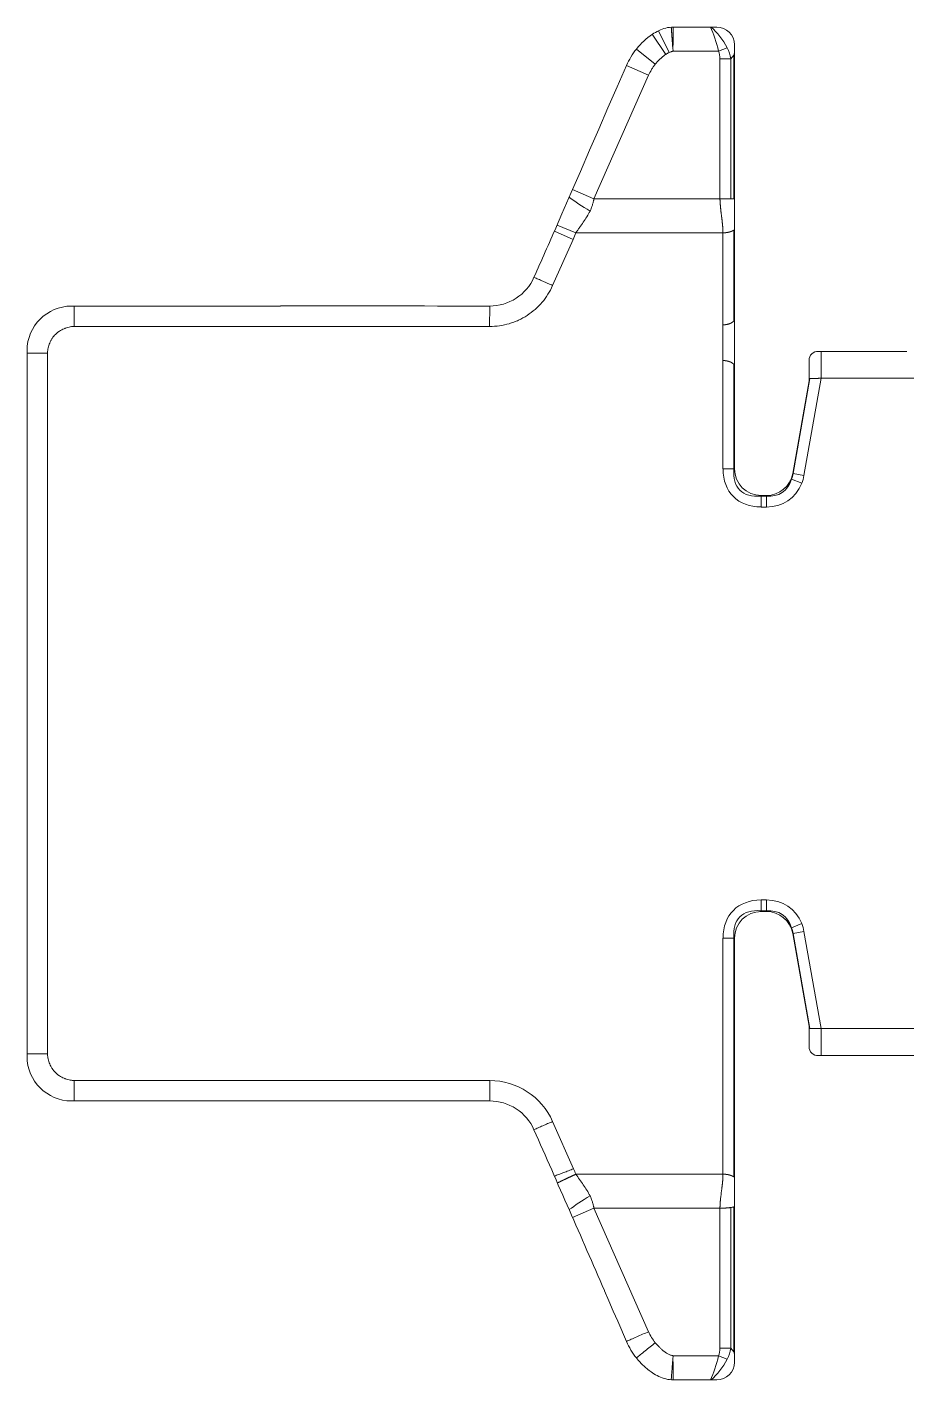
# Model space of a CAD drawing. Header units: millimetres. Extents: x 109016 to 109335, y 9572 to 11142.
# Drawn here: x 109187 to 109236.5, y 9572.1 to 9648.1 of the extents above; entities that cross this region are included whole.
import ezdxf

# ---------------------------------------------------------------- set-up
doc = ezdxf.new("R2010")
doc.units = ezdxf.units.MM
doc.linetypes.add('DASHED', pattern=[0])
doc.layers.add('PUNCH', color=2, linetype='Continuous')

# ---------------------------------------------------------------- blocks, each defined once
blk = doc.blocks.new('*u7579')
at = {"layer": 'PUNCH', "color": 11, "linetype": 'DASHED', "lineweight": 13}
blk.add_line((0.679, 64.972), (0.094, 66.198), dxfattribs=at)
at = {"layer": 'PUNCH', "color": 11, "linetype": 'Continuous', "lineweight": 13}
for p, q in [((0.922, 66.402), (3.358, 66.402)), ((4.358, 65.402), (4.358, 41.565)), ((-1.711, 64.241), (-2.232, 63.051)), ((-2.751, 61.861), (-2.232, 63.051)), ((-2.751, 61.861), (-3.269, 60.67)), ((-3.787, 59.479), (-3.269, 60.67)), ((-3.787, 59.479), (-4.304, 58.288)), ((-4.821, 57.096), (-4.304, 58.288)), ((-5.338, 55.905), (-4.821, 57.096)), ((-5.649, 55.19), (-5.338, 55.905)), ((-35.403, 8.531), (-35.403, 48.215)), ((9.227, 48.164), (14.051, 48.164)), ((8.549, 46.522), (8.549, 47.669)), ((7.629, 41.304), (8.549, 46.522)), ((5.858, 40.065), (6.152, 40.065)), ((6.152, 16.681), (5.858, 16.681)), ((8.549, 10.224), (7.629, 15.442)), ((4.358, 15.181), (4.358, -8.656)), ((8.549, 10.224), (8.549, 9.077)), ((10.031, 8.582), (9.227, 8.582)), ((10.031, 8.582), (10.835, 8.582)), ((11.639, 8.582), (10.835, 8.582)), ((12.443, 8.582), (11.639, 8.582)), ((13.247, 8.582), (12.443, 8.582)), ((13.247, 8.582), (17.268, 8.582)), ((-9.4, 6.031), (-32.903, 6.031)), ((-2.95, -4.637), (-2.703, -5.209)), ((-2.703, -5.209), (-2.455, -5.781)), ((-2.207, -6.353), (-2.455, -5.781)), ((-1.711, -7.496), (-2.207, -6.353)), ((0.922, -9.656), (3.358, -9.656))]:
    blk.add_line(p, q, dxfattribs=at)
at = {"layer": 'PUNCH', "color": 155, "linetype": 'DASHED', "lineweight": 13}
for p, q in [((0.494, 64.865), (-0.26, 65.995)), ((-0.098, 64.307), (-1.154, 65.162)), ((3.467, 65.043), (0.908, 65.043)), ((3.954, 65.239), (3.467, 65.043)), ((4.326, 64.816), (4.157, 64.615)), ((4.358, 64.816), (4.326, 64.816)), ((4.326, 56.737), (4.326, 64.816)), ((-0.47, 63.689), (-1.712, 64.239)), ((3.544, 56.747), (3.544, 64.615)), ((4.157, 64.615), (3.544, 64.615)), ((4.157, 64.615), (4.157, 56.747)), ((-0.47, 63.689), (-3.544, 56.747)), ((-3.544, 56.747), (-4.742, 57.278)), ((-3.544, 56.747), (3.544, 56.747)), ((-4.714, 54.465), (-5.762, 54.929)), ((-4.558, 54.835), (-5.617, 55.263)), ((3.713, 54.835), (-4.558, 54.835)), ((3.713, 49.664), (3.713, 54.835)), ((4.326, 54.989), (4.326, 49.879)), ((-4.714, 54.465), (-5.863, 51.872)), ((-32.753, 49.57), (-32.753, 50.715)), ((-9.403, 49.57), (-32.753, 49.57)), ((3.713, 47.654), (3.713, 49.664)), ((-34.253, 8.678), (-34.253, 48.07)), ((3.713, 41.565), (3.713, 47.654)), ((4.326, 47.439), (4.326, 41.564)), ((7.66, 41.298), (8.602, 46.641)), ((9.227, 46.654), (8.264, 41.192)), ((17.268, 46.654), (9.227, 46.654)), ((4.326, 41.565), (3.713, 41.565)), ((4.326, 41.564), (3.713, 41.564)), ((4.358, 41.565), (4.326, 41.565)), ((7.629, 41.304), (7.66, 41.298)), ((7.66, 41.298), (8.264, 41.192)), ((7.569, 40.983), (8.136, 40.751)), ((5.858, 40.065), (5.858, 40.033)), ((5.858, 40.033), (5.858, 39.42)), ((5.858, 40.033), (5.858, 39.42)), ((5.858, 40.033), (6.152, 40.033)), ((6.152, 40.065), (6.152, 40.033)), ((6.152, 40.033), (6.152, 39.42)), ((6.152, 40.033), (6.152, 39.42)), ((6.152, 39.42), (5.858, 39.42)), ((5.858, 16.715), (5.858, 17.328)), ((5.858, 16.715), (5.858, 17.328)), ((6.152, 16.715), (6.152, 17.328)), ((6.152, 16.715), (6.152, 17.328)), ((5.858, 16.715), (5.858, 16.681)), ((6.152, 16.715), (6.152, 16.681)), ((7.569, 15.764), (8.136, 15.996)), ((7.66, 15.449), (7.629, 15.443)), ((7.66, 15.449), (8.264, 15.555)), ((8.602, 10.106), (7.66, 15.449)), ((8.264, 15.555), (9.227, 10.094)), ((3.713, 1.912), (3.713, 15.183)), ((4.326, 15.183), (3.713, 15.183)), ((4.326, 15.183), (3.713, 15.183)), ((4.326, 15.183), (4.326, 1.758)), ((4.326, 15.183), (4.358, 15.183)), ((9.227, 10.094), (17.268, 10.094)), ((-34.253, 8.678), (-35.403, 8.678)), ((-32.753, 6.031), (-32.753, 7.178)), ((-5.863, 4.876), (-4.684, 2.212)), ((3.713, 1.912), (-4.558, 1.912)), ((-3.544, 0), (-4.739, -0.529)), ((-3.544, 0), (-0.47, -6.942)), ((3.544, 0), (-3.544, 0)), ((3.544, -7.867), (3.544, 0)), ((4.157, 0.04), (4.157, -7.867)), ((4.326, -8.069), (4.326, 0.068)), ((0.908, -8.296), (3.467, -8.296)), ((3.467, -8.296), (3.954, -8.492)), ((3.544, -7.867), (4.157, -7.867)), ((4.157, -7.867), (4.326, -8.069)), ((4.358, -8.069), (4.326, -8.069))]:
    blk.add_line(p, q, dxfattribs=at)
at = {"layer": 'PUNCH', "color": 11, "linetype": 'Continuous', "lineweight": 13}
for centre, radius, start, end in [((1.337, 63.614), 2.867, 115.66846, 123.78884), ((0.957, 64.483), 1.919, 91.03643, 116.69), ((3.358, 65.402), 1, 0, 90), ((2.05, 62.623), 4.088, 124.36586, 141.53473), ((1.964, 62.63), 4.013, 148.62911, 156.32661), ((2.295, 62.428), 4.401, 141.53473, 148.62911), ((-168.146, 125.847), 177.194, 335.99413, 336.49956), ((656.293, -241.318), 725.308, 155.994133, 156.117177), ((-9.403, 53.439), 2.726, 303.10251, 336.11718), ((-9.396, 53.428), 2.712, 269.89513, 303.10251), ((-32.903, 48.215), 2.5, 90, 180), ((-32.903, 12892.449), 12841.734, 270, 270.0524336), ((-17.234, -4229.185), 4279.908, 89.895133, 90.052434), ((9.049, 47.669), 0.5, 133.30381, 180), ((9.049, 47.669), 0.5, 86.59794, 133.30381), ((9.227, 50.669), 2.505, 266.59794, 268.29345), ((9.227, 50.656), 2.492, 268.29345, 270), ((5.858, 41.565), 1.5, 180, 270), ((6.152, 41.565), 1.5, 270, 350), ((5.858, 15.181), 1.5, 90, 180), ((6.152, 15.181), 1.5, 10, 90), ((-32.903, 8.531), 2.5, 180, 270), ((9.049, 9.077), 0.5, 180, 273.39632), ((9.227, 6.07), 2.512, 91.70666, 93.39632), ((9.227, 6.084), 2.499, 90.00542, 91.70666), ((-9.4, 3.304), 2.726, 56.98533, 90), ((-9.392, 3.316), 2.712, 23.77796, 56.98533), ((-3389.849, -1486.09), 3696.737, 23.701446, 23.777956), ((-823.809, -359.6), 894.32, 23.385054, 23.701446), ((1.923, -5.915), 3.963, 203.50891, 211.2987), ((2.086, -5.816), 4.154, 211.2987, 218.77048), ((2.235, -5.697), 4.345, 218.77048, 226.9143), ((2.004, -5.943), 4.007, 226.9143, 235.63354), ((3.358, -8.656), 1, 270, 0), ((1.337, -6.868), 2.867, 236.21118, 244.47288), ((0.957, -7.737), 1.919, 243.52108, 268.96357)]:
    blk.add_arc(centre, radius, start, end, dxfattribs=at)
at = {"layer": 'PUNCH', "color": 155, "linetype": 'DASHED', "lineweight": 13}
for centre, radius, start, end in [((5.858, 41.565), 2.145, 180, 180.01056), ((6.152, 41.565), 1.532, 337.70914, 350), ((6.152, 41.565), 2.145, 337.70914, 350), ((5.858, 41.565), 2.145, 269.98944, 270), ((6.152, 41.565), 2.145, 270, 270.01574), ((5.858, 15.183), 2.145, 90, 90.01056), ((6.152, 15.183), 2.145, 89.98426, 90), ((6.152, 15.183), 2.145, 10, 22.29086), ((6.152, 15.183), 1.532, 10, 22.29086), ((5.858, 15.183), 2.145, 179.98944, 180), ((-9.403, 3.305), 3.87, 23.92159, 89.94912), ((-15.991, -2.691), 12.325, 21.92903, 23.4415), ((2.06, -5.842), 2.758, 203.49614, 218.68302)]:
    blk.add_arc(centre, radius, start, end, dxfattribs=at)
for centre, major_axis, ratio, start_param, end_param in [((2.984, 65.043), (-0.51, 1.997), 0.22754, 4.654285, 5.401315), ((2.984, 65.043), (-1.124, 1.742), 0.451138, 4.537435, 5.275585), ((1.977, 63.843), (1.268, 1.512), 0.60812, 5.656054, 5.96962), ((1.977, 63.843), (1.581, 1.884), 0.813078, 5.656054, 5.96962), ((0.636, 62.245), (3.447, 4.107), 0.373027, 5.656099, 5.702172), ((-3.762, 56.348), (-1.712, 1.034), 0.124518, 0.893062, 1.64587), ((7.368, 43.075), (-3.072, -3.072), 0.6444, 5.710924, 6.855446), ((7.368, 43.075), (2.708, 2.708), 0.522247, 2.56925, 3.713905), ((5.858, 41.565), (1.414, -1.414), 0.6444, 4.140128, 4.186703), ((5.138, 43.075), (-1.904, 2.838), 0.58515, 2.700713, 3.58236), ((5.138, 43.075), (-2.218, 3.305), 0.703403, 2.700826, 3.58236), ((6.152, 41.565), (1.661, 1.114), 0.703403, 5.087249, 5.153156), ((5.858, 41.565), (1.414, -1.414), 0.6444, 5.238095, 5.28465), ((6.152, 41.565), (1.661, 1.114), 0.703403, 4.271525, 4.337525), ((7.368, 13.673), (3.072, -3.072), 0.6444, 2.569332, 3.713854), ((7.368, 13.673), (-2.708, 2.708), 0.522247, 5.710843, 6.855498), ((5.138, 13.673), (-2.218, -3.305), 0.703403, 2.700826, 3.58236), ((5.138, 13.673), (1.904, 2.838), 0.58515, 5.842418, 6.724065), ((5.858, 15.183), (-1.414, -1.414), 0.6444, 4.140128, 4.188784), ((6.152, 15.183), (-1.661, 1.114), 0.703403, 5.084153, 5.153253), ((5.858, 15.183), (-1.414, -1.414), 0.6444, 5.237975, 5.28465), ((6.152, 15.183), (-1.661, 1.114), 0.703403, 4.271622, 4.338957), ((-3.762, 0.399), (-1.712, -1.034), 0.124503, 4.637327, 5.389049), ((2.984, -8.296), (0.51, 1.997), 0.22754, 4.022492, 4.770493), ((1.977, -7.096), (1.268, -1.512), 0.60812, 0.313565, 0.627131), ((1.977, -7.096), (-1.581, 1.884), 0.813078, 3.455158, 3.768724), ((0.637, -5.498), (-3.446, 4.107), 0.373043, 3.722688, 3.768753), ((2.984, -8.296), (1.124, 1.742), 0.451138, 4.148008, 4.887343)]:
    blk.add_ellipse(centre, major_axis=major_axis, ratio=ratio, start_param=start_param, end_param=end_param, dxfattribs=at)
for points, knots in [([(0.886, 65.302), (0.885, 65.313), (0.883, 65.334), (0.881, 65.365), (0.879, 65.396), (0.876, 65.427), (0.874, 65.457), (0.872, 65.487), (0.87, 65.517), (0.868, 65.546), (0.866, 65.575), (0.863, 65.604), (0.861, 65.632), (0.859, 65.66), (0.857, 65.688), (0.855, 65.715), (0.853, 65.742), (0.851, 65.768), (0.849, 65.794), (0.847, 65.82), (0.846, 65.846), (0.844, 65.871), (0.842, 65.896), (0.84, 65.92), (0.838, 65.944), (0.837, 65.968), (0.835, 65.991), (0.833, 66.014), (0.831, 66.036), (0.83, 66.058), (0.828, 66.08), (0.827, 66.102), (0.825, 66.123), (0.823, 66.143), (0.822, 66.164), (0.82, 66.184), (0.819, 66.203), (0.818, 66.223), (0.816, 66.241), (0.815, 66.26), (0.813, 66.278), (0.812, 66.296), (0.811, 66.314), (0.809, 66.331), (0.808, 66.348), (0.807, 66.364), (0.806, 66.381), (0.805, 66.391), (0.805, 66.396)], [0, 0, 0, 0, 0.025964, 0.051739, 0.077328, 0.102728, 0.127941, 0.152966, 0.177803, 0.202453, 0.226915, 0.251189, 0.275275, 0.299174, 0.322884, 0.346407, 0.369742, 0.392889, 0.415848, 0.43862, 0.461204, 0.4836, 0.505808, 0.527828, 0.54966, 0.571305, 0.592762, 0.614031, 0.635112, 0.656006, 0.676712, 0.69723, 0.71756, 0.737703, 0.757658, 0.777425, 0.797005, 0.816397, 0.835601, 0.854618, 0.873447, 0.892088, 0.910542, 0.928809, 0.946888, 0.964779, 0.982483, 1, 1, 1, 1]), ([(0.91, 66.402), (0.91, 66.332), (0.91, 66.258), (0.91, 66.102), (0.91, 66.02), (0.91, 65.85), (0.91, 65.763), (0.91, 65.583), (0.91, 65.49), (0.91, 65.397)], [0, 0, 0, 0, 0.25, 0.25, 0.5, 0.5, 0.75, 0.75, 1, 1, 1, 1]), ([(0.494, 64.865), (0.437, 64.827), (0.382, 64.786), (0.277, 64.7), (0.227, 64.655), (0.128, 64.561), (0.081, 64.512), (-0.011, 64.411), (-0.055, 64.36), (-0.098, 64.307)], [0, 0, 0, 0, 0.25, 0.25, 0.5, 0.5, 0.75, 0.75, 1, 1, 1, 1]), ([(0.679, 64.972), (0.647, 64.956), (0.616, 64.939), (0.554, 64.904), (0.523, 64.885), (0.494, 64.865)], [0, 0, 0, 0, 0.5, 0.5, 1, 1, 1, 1]), ([(0.679, 64.972), (0.716, 64.989), (0.753, 65.004), (0.81, 65.024), (0.829, 65.029), (0.858, 65.036), (0.868, 65.038), (0.888, 65.041), (0.898, 65.043), (0.908, 65.043)], [0, 0, 0, 0, 0.5, 0.5, 0.75, 0.75, 0.875, 0.875, 1, 1, 1, 1]), ([(-0.098, 64.307), (-0.136, 64.26), (-0.172, 64.211), (-0.241, 64.112), (-0.273, 64.062), (-0.366, 63.906), (-0.421, 63.799), (-0.47, 63.689)], [0, 0, 0, 0, 0.25, 0.25, 0.5, 0.5, 1, 1, 1, 1]), ([(-3.544, 56.747), (-3.546, 56.732), (-3.548, 56.717), (-3.554, 56.687), (-3.562, 56.643), (-3.571, 56.598), (-3.592, 56.51), (-3.608, 56.451), (-3.635, 56.365), (-3.645, 56.336), (-3.666, 56.279), (-3.677, 56.251), (-3.711, 56.167), (-3.736, 56.112), (-3.762, 56.058)], [0, 0, 0, 0, 0.0625, 0.0625, 0.125, 0.25, 0.25, 0.5, 0.5, 0.625, 0.625, 0.75, 0.75, 1, 1, 1, 1]), ([(3.713, 54.835), (3.713, 54.842), (3.713, 54.856), (3.713, 54.877), (3.712, 54.898), (3.712, 54.92), (3.711, 54.942), (3.71, 54.965), (3.709, 54.988), (3.708, 55.011), (3.707, 55.035), (3.705, 55.059), (3.704, 55.083), (3.702, 55.108), (3.7, 55.133), (3.698, 55.159), (3.696, 55.185), (3.693, 55.212), (3.691, 55.238), (3.688, 55.266), (3.686, 55.293), (3.683, 55.321), (3.68, 55.35), (3.677, 55.379), (3.674, 55.408), (3.671, 55.438), (3.668, 55.468), (3.664, 55.498), (3.661, 55.529), (3.657, 55.56), (3.654, 55.592), (3.65, 55.624), (3.646, 55.657), (3.642, 55.69), (3.637, 55.723), (3.633, 55.757), (3.627, 55.8), (3.621, 55.851), (3.613, 55.909), (3.607, 55.965), (3.6, 56.02), (3.594, 56.074), (3.589, 56.126), (3.584, 56.176), (3.579, 56.225), (3.574, 56.273), (3.57, 56.319), (3.566, 56.363), (3.562, 56.406), (3.558, 56.447), (3.555, 56.487), (3.552, 56.525), (3.55, 56.561), (3.548, 56.596), (3.547, 56.629), (3.545, 56.661), (3.544, 56.691), (3.544, 56.72), (3.544, 56.738), (3.544, 56.747)], [0, 0, 0, 0, 0.010651, 0.021503, 0.032556, 0.043814, 0.055276, 0.066945, 0.078821, 0.090906, 0.103202, 0.11571, 0.128431, 0.141366, 0.154516, 0.167884, 0.181468, 0.195272, 0.209294, 0.223536, 0.237998, 0.25268, 0.267582, 0.282706, 0.298053, 0.313624, 0.32942, 0.345442, 0.361693, 0.378173, 0.394883, 0.411824, 0.428998, 0.446403, 0.464042, 0.481913, 0.500019, 0.531542, 0.562236, 0.59209, 0.621099, 0.649261, 0.67658, 0.703058, 0.7287, 0.753509, 0.777489, 0.800638, 0.822955, 0.844436, 0.865079, 0.884881, 0.903843, 0.921965, 0.939247, 0.955691, 0.971297, 0.986067, 1, 1, 1, 1]), ([(3.544, 56.747), (3.554, 56.747), (3.573, 56.747), (3.602, 56.747), (3.629, 56.747), (3.656, 56.747), (3.683, 56.747), (3.708, 56.747), (3.733, 56.747), (3.757, 56.747), (3.779, 56.747), (3.802, 56.747), (3.823, 56.747), (3.843, 56.747), (3.863, 56.747), (3.888, 56.747), (3.92, 56.747), (3.958, 56.747), (3.995, 56.747), (4.024, 56.747), (4.046, 56.747), (4.06, 56.747), (4.075, 56.747), (4.089, 56.747), (4.103, 56.747), (4.117, 56.747), (4.13, 56.747), (4.144, 56.747), (4.152, 56.747), (4.156, 56.747)], [0, 0, 0, 0, 0.042066, 0.083143, 0.12323, 0.162329, 0.200441, 0.237565, 0.273704, 0.308865, 0.343063, 0.376309, 0.408615, 0.439993, 0.470452, 0.500004, 0.56107, 0.62303, 0.685971, 0.749986, 0.777241, 0.804594, 0.83206, 0.859651, 0.887382, 0.915267, 0.943323, 0.971562, 1, 1, 1, 1]), ([(4.156, 56.747), (4.163, 56.747), (4.17, 56.746), (4.184, 56.745), (4.192, 56.745), (4.213, 56.744), (4.227, 56.743), (4.255, 56.742), (4.269, 56.741), (4.298, 56.739), (4.312, 56.738), (4.326, 56.737)], [0, 0, 0, 0, 0.125, 0.125, 0.25, 0.25, 0.5, 0.5, 0.75, 0.75, 1, 1, 1, 1]), ([(4.358, 56.735), (4.354, 56.735), (4.347, 56.736), (4.336, 56.737), (4.329, 56.737), (4.326, 56.737)], [0, 0, 0, 0, 0.342161, 0.675515, 1, 1, 1, 1]), ([(-3.762, 56.058), (-3.816, 55.949), (-3.876, 55.843), (-4.003, 55.637), (-4.071, 55.536), (-4.209, 55.336), (-4.279, 55.237), (-4.385, 55.087), (-4.438, 55.012), (-4.498, 54.924), (-4.524, 54.886), (-4.541, 54.861), (-4.55, 54.848), (-4.558, 54.835)], [0, 0, 0, 0, 0.25, 0.25, 0.5, 0.5, 0.75, 0.75, 0.875, 0.9375, 0.96875, 0.96875, 1, 1, 1, 1]), ([(4.326, 54.989), (4.322, 54.987), (4.315, 54.982), (4.303, 54.974), (4.291, 54.967), (4.279, 54.96), (4.267, 54.953), (4.254, 54.947), (4.241, 54.94), (4.227, 54.934), (4.214, 54.928), (4.2, 54.922), (4.186, 54.916), (4.171, 54.911), (4.157, 54.905), (4.142, 54.9), (4.127, 54.895), (4.112, 54.89), (4.096, 54.886), (4.08, 54.881), (4.052, 54.874), (4.011, 54.864), (3.954, 54.854), (3.905, 54.847), (3.865, 54.842), (3.835, 54.84), (3.811, 54.838), (3.792, 54.837), (3.777, 54.837), (3.755, 54.836), (3.733, 54.836), (3.718, 54.835), (3.713, 54.835)], [0, 0, 0, 0, 0.026369, 0.052646, 0.078841, 0.104965, 0.13103, 0.157043, 0.183006, 0.208917, 0.234771, 0.260564, 0.286293, 0.311958, 0.337564, 0.363122, 0.388644, 0.41415, 0.439655, 0.465178, 0.490733, 0.574136, 0.659401, 0.746697, 0.787082, 0.829342, 0.873487, 0.887593, 0.90867, 0.93675, 0.98022, 1, 1, 1, 1]), ([(4.358, 55.008), (4.354, 55.006), (4.347, 55.002), (4.337, 54.995), (4.33, 54.991), (4.326, 54.989)], [0, 0, 0, 0, 0.330449, 0.663823, 1, 1, 1, 1]), ([(-5.863, 51.872), (-5.939, 51.7), (-6.113, 51.372), (-6.333, 51.072), (-6.576, 50.786), (-6.837, 50.521), (-7.133, 50.296), (-7.448, 50.091), (-7.611, 50.002), (-7.864, 49.885), (-7.993, 49.831), (-8.125, 49.784), (-8.214, 49.755), (-8.259, 49.74), (-8.482, 49.675), (-8.664, 49.635), (-9.03, 49.583), (-9.215, 49.57), (-9.403, 49.57)], [0, 0, 0, 0, 0.125, 0.25, 0.25, 0.375, 0.5, 0.5, 0.625, 0.625, 0.6875, 0.71875, 0.71875, 0.75, 0.75, 0.875, 0.875, 1, 1, 1, 1]), ([(-5.863, 51.872), (-5.956, 51.913), (-6.049, 51.954), (-6.233, 52.035), (-6.323, 52.076), (-6.501, 52.154), (-6.587, 52.192), (-6.754, 52.266), (-6.834, 52.302), (-6.91, 52.336)], [0, 0, 0, 0, 0.25, 0.25, 0.5, 0.5, 0.75, 0.75, 1, 1, 1, 1]), ([(-9.403, 49.57), (-9.403, 49.672), (-9.402, 49.773), (-9.402, 49.974), (-9.402, 50.073), (-9.401, 50.267), (-9.401, 50.362), (-9.401, 50.544), (-9.4, 50.632), (-9.4, 50.715)], [0, 0, 0, 0, 0.25, 0.25, 0.5, 0.5, 0.75, 0.75, 1, 1, 1, 1]), ([(-34.253, 48.07), (-34.253, 48.094), (-34.252, 48.119), (-34.248, 48.168), (-34.245, 48.192), (-34.235, 48.265), (-34.226, 48.313), (-34.205, 48.408), (-34.192, 48.455), (-34.162, 48.549), (-34.146, 48.595), (-34.108, 48.685), (-34.088, 48.729), (-34.054, 48.794), (-34.042, 48.815), (-34.018, 48.857), (-34.005, 48.878), (-33.938, 48.981), (-33.877, 49.057), (-33.774, 49.16), (-33.737, 49.192), (-33.68, 49.238), (-33.66, 49.253), (-33.621, 49.282), (-33.601, 49.296), (-33.499, 49.362), (-33.412, 49.407), (-33.3, 49.453), (-33.277, 49.462), (-33.231, 49.479), (-33.207, 49.487), (-33.137, 49.509), (-33.09, 49.522), (-32.995, 49.543), (-32.948, 49.552), (-32.875, 49.562), (-32.851, 49.565), (-32.802, 49.569), (-32.778, 49.57), (-32.753, 49.57)], [0, 0, 0, 0, 0.03125, 0.03125, 0.0625, 0.0625, 0.125, 0.125, 0.1875, 0.1875, 0.25, 0.25, 0.3125, 0.3125, 0.34375, 0.34375, 0.375, 0.375, 0.5, 0.5, 0.5625, 0.5625, 0.59375, 0.59375, 0.625, 0.625, 0.75, 0.75, 0.78125, 0.78125, 0.8125, 0.8125, 0.875, 0.875, 0.9375, 0.9375, 0.96875, 0.96875, 1, 1, 1, 1]), ([(-35.403, 48.07), (-35.319, 48.07), (-35.231, 48.07), (-35.048, 48.07), (-34.953, 48.07), (-34.759, 48.07), (-34.659, 48.07), (-34.457, 48.07), (-34.355, 48.07), (-34.253, 48.07)], [0, 0, 0, 0, 0.25, 0.25, 0.5, 0.5, 0.75, 0.75, 1, 1, 1, 1]), ([(9.227, 48.164), (9.227, 48.162), (9.227, 48.12), (9.227, 48.037), (9.226, 47.915), (9.227, 47.813), (9.227, 47.732), (9.227, 47.671), (9.227, 47.61), (9.227, 47.548), (9.227, 47.485), (9.227, 47.428), (9.227, 47.378), (9.227, 47.335), (9.227, 47.292), (9.226, 47.249), (9.226, 47.205), (9.226, 47.163), (9.226, 47.12), (9.226, 47.077), (9.226, 47.034), (9.227, 46.991), (9.227, 46.949), (9.227, 46.906), (9.227, 46.864), (9.227, 46.822), (9.227, 46.78), (9.227, 46.738), (9.227, 46.696), (9.227, 46.668), (9.227, 46.654)], [0, 0, 0, 0, 0.003488, 0.088494, 0.173587, 0.258678, 0.299978, 0.341517, 0.383295, 0.425303, 0.467518, 0.509914, 0.538674, 0.567228, 0.595576, 0.623722, 0.65167, 0.679428, 0.707006, 0.734409, 0.761638, 0.788696, 0.815588, 0.842322, 0.868906, 0.895352, 0.921671, 0.947877, 0.973982, 1, 1, 1, 1]), ([(8.602, 46.641), (8.599, 46.641), (8.592, 46.641), (8.582, 46.64), (8.571, 46.64), (8.56, 46.639), (8.553, 46.639), (8.549, 46.639)], [0, 0, 0, 0, 0.190273, 0.385577, 0.585758, 0.790594, 1, 1, 1, 1]), ([(9.227, 46.654), (9.222, 46.654), (9.212, 46.654), (9.196, 46.654), (9.181, 46.654), (9.166, 46.654), (9.15, 46.654), (9.135, 46.654), (9.119, 46.654), (9.103, 46.654), (9.087, 46.654), (9.071, 46.654), (9.055, 46.653), (9.039, 46.653), (9.023, 46.653), (9.007, 46.653), (8.991, 46.653), (8.975, 46.653), (8.959, 46.653), (8.943, 46.653), (8.927, 46.653), (8.911, 46.652), (8.895, 46.652), (8.879, 46.652), (8.863, 46.652), (8.847, 46.652), (8.831, 46.651), (8.815, 46.651), (8.8, 46.651), (8.784, 46.65), (8.768, 46.65), (8.753, 46.65), (8.737, 46.649), (8.722, 46.649), (8.706, 46.648), (8.691, 46.647), (8.676, 46.646), (8.661, 46.646), (8.646, 46.645), (8.631, 46.643), (8.617, 46.642), (8.607, 46.641), (8.602, 46.641)], [0, 0, 0, 0, 0.021325, 0.042817, 0.064474, 0.086294, 0.108276, 0.130419, 0.152725, 0.175194, 0.197827, 0.220626, 0.243592, 0.266724, 0.290021, 0.313481, 0.337102, 0.360881, 0.384817, 0.408909, 0.433154, 0.457551, 0.482106, 0.50683, 0.53174, 0.55685, 0.582179, 0.607745, 0.633569, 0.65967, 0.686069, 0.712779, 0.739813, 0.767181, 0.794899, 0.822979, 0.851436, 0.880286, 0.909546, 0.93924, 0.969389, 1, 1, 1, 1]), ([(5.858, 17.328), (5.907, 17.328), (5.956, 17.328), (6.054, 17.328), (6.103, 17.328), (6.152, 17.328)], [0, 0, 0, 0, 0.5, 0.5, 1, 1, 1, 1]), ([(6.152, 16.715), (6.103, 16.715), (6.054, 16.715), (5.956, 16.715), (5.907, 16.715), (5.858, 16.715)], [0, 0, 0, 0, 0.5, 0.5, 1, 1, 1, 1]), ([(8.549, 10.109), (8.554, 10.108), (8.564, 10.108), (8.577, 10.107), (8.59, 10.107), (8.598, 10.106), (8.602, 10.106)], [0, 0, 0, 0, 0.275467, 0.534094, 0.775679, 1, 1, 1, 1]), ([(8.602, 10.106), (8.605, 10.106), (8.61, 10.106), (8.618, 10.105), (8.626, 10.104), (8.634, 10.104), (8.643, 10.103), (8.651, 10.103), (8.659, 10.102), (8.668, 10.101), (8.676, 10.101), (8.685, 10.101), (8.693, 10.1), (8.702, 10.1), (8.711, 10.099), (8.719, 10.099), (8.728, 10.099), (8.737, 10.098), (8.746, 10.098), (8.755, 10.098), (8.764, 10.097), (8.773, 10.097), (8.782, 10.097), (8.791, 10.097), (8.8, 10.096), (8.809, 10.096), (8.819, 10.096), (8.828, 10.096), (8.837, 10.096), (8.847, 10.096), (8.856, 10.095), (8.865, 10.095), (8.875, 10.095), (8.884, 10.095), (8.894, 10.095), (8.903, 10.095), (8.913, 10.095), (8.923, 10.095), (8.932, 10.094), (8.942, 10.094), (8.952, 10.094), (8.962, 10.094), (8.972, 10.094), (8.981, 10.094), (8.991, 10.094), (9.001, 10.094), (9.011, 10.094), (9.021, 10.094), (9.031, 10.094), (9.042, 10.094), (9.052, 10.094), (9.062, 10.094), (9.072, 10.094), (9.082, 10.094), (9.092, 10.094), (9.103, 10.094), (9.113, 10.094), (9.123, 10.094), (9.133, 10.094), (9.144, 10.094), (9.154, 10.094), (9.164, 10.094), (9.175, 10.094), (9.185, 10.094), (9.196, 10.094), (9.206, 10.094), (9.216, 10.094), (9.223, 10.094), (9.227, 10.094)], [0, 0, 0, 0, 0.016948, 0.03379, 0.050529, 0.067167, 0.083706, 0.100147, 0.116495, 0.132753, 0.148925, 0.165012, 0.181017, 0.196941, 0.212786, 0.228554, 0.244245, 0.259861, 0.275405, 0.290877, 0.306279, 0.321614, 0.336882, 0.352086, 0.367229, 0.382315, 0.397348, 0.412332, 0.427272, 0.442171, 0.457033, 0.471863, 0.486664, 0.501439, 0.516193, 0.530929, 0.54565, 0.56036, 0.575059, 0.58975, 0.604433, 0.619108, 0.633776, 0.648438, 0.663093, 0.677743, 0.692388, 0.707028, 0.721664, 0.736295, 0.750924, 0.765549, 0.780171, 0.794792, 0.809413, 0.824035, 0.838659, 0.853287, 0.86792, 0.882559, 0.897206, 0.911861, 0.926525, 0.941199, 0.955883, 0.970578, 0.985284, 1, 1, 1, 1]), ([(9.227, 10.094), (9.227, 10.087), (9.227, 10.073), (9.227, 10.051), (9.227, 10.03), (9.227, 10.009), (9.227, 9.988), (9.227, 9.966), (9.227, 9.945), (9.227, 9.924), (9.227, 9.902), (9.227, 9.881), (9.227, 9.859), (9.227, 9.837), (9.227, 9.816), (9.227, 9.794), (9.227, 9.772), (9.227, 9.75), (9.227, 9.728), (9.227, 9.706), (9.227, 9.684), (9.227, 9.662), (9.227, 9.64), (9.227, 9.618), (9.227, 9.596), (9.227, 9.574), (9.227, 9.551), (9.227, 9.529), (9.227, 9.507), (9.227, 9.484), (9.227, 9.462), (9.227, 9.439), (9.227, 9.417), (9.227, 9.394), (9.227, 9.371), (9.227, 9.349), (9.227, 9.305), (9.227, 9.239), (9.227, 9.149), (9.227, 9.053), (9.227, 8.947), (9.227, 8.832), (9.227, 8.71), (9.227, 8.627), (9.227, 8.584), (9.227, 8.582)], [0, 0, 0, 0, 0.0131, 0.026234, 0.039405, 0.052614, 0.065863, 0.079156, 0.092494, 0.105878, 0.119311, 0.132794, 0.14633, 0.15992, 0.173565, 0.187268, 0.201029, 0.214849, 0.228731, 0.242674, 0.256679, 0.270747, 0.284877, 0.29907, 0.313325, 0.327643, 0.342025, 0.356473, 0.370988, 0.385571, 0.400222, 0.414943, 0.429733, 0.444594, 0.459526, 0.474529, 0.489603, 0.546443, 0.607251, 0.671979, 0.740585, 0.825615, 0.910612, 0.995521, 1, 1, 1, 1]), ([(-32.753, 7.178), (-32.778, 7.178), (-32.802, 7.179), (-32.851, 7.183), (-32.875, 7.185), (-32.948, 7.195), (-32.995, 7.204), (-33.09, 7.226), (-33.137, 7.239), (-33.207, 7.261), (-33.231, 7.269), (-33.277, 7.285), (-33.3, 7.294), (-33.412, 7.34), (-33.499, 7.385), (-33.601, 7.451), (-33.621, 7.465), (-33.66, 7.494), (-33.68, 7.509), (-33.737, 7.555), (-33.774, 7.588), (-33.877, 7.691), (-33.938, 7.767), (-34.005, 7.869), (-34.018, 7.89), (-34.042, 7.933), (-34.054, 7.954), (-34.088, 8.019), (-34.108, 8.063), (-34.146, 8.153), (-34.162, 8.199), (-34.192, 8.292), (-34.205, 8.34), (-34.226, 8.435), (-34.235, 8.483), (-34.245, 8.555), (-34.248, 8.58), (-34.252, 8.629), (-34.253, 8.653), (-34.253, 8.678)], [0, 0, 0, 0, 0.03125, 0.03125, 0.0625, 0.0625, 0.125, 0.125, 0.1875, 0.1875, 0.21875, 0.21875, 0.25, 0.25, 0.375, 0.375, 0.40625, 0.40625, 0.4375, 0.4375, 0.5, 0.5, 0.625, 0.625, 0.65625, 0.65625, 0.6875, 0.6875, 0.75, 0.75, 0.8125, 0.8125, 0.875, 0.875, 0.9375, 0.9375, 0.96875, 0.96875, 1, 1, 1, 1]), ([(-32.753, 7.178), (-27.611, 7.178), (-22.47, 7.178), (-14.686, 7.178), (-12.043, 7.178), (-9.4, 7.178)], [0, 0, 0, 0, 0.660487, 0.660487, 1, 1, 1, 1]), ([(-9.4, 7.178), (-9.4, 7.076), (-9.4, 6.974), (-9.4, 6.773), (-9.4, 6.674), (-9.4, 6.479), (-9.4, 6.385), (-9.4, 6.202), (-9.4, 6.114), (-9.4, 6.031)], [0, 0, 0, 0, 0.25, 0.25, 0.5, 0.5, 0.75, 0.75, 1, 1, 1, 1]), ([(-5.864, 4.875), (-5.957, 4.834), (-6.05, 4.793), (-6.234, 4.712), (-6.324, 4.671), (-6.502, 4.593), (-6.588, 4.555), (-6.755, 4.481), (-6.835, 4.445), (-6.911, 4.411)], [0, 0, 0, 0, 0.25, 0.25, 0.5, 0.5, 0.75, 0.75, 1, 1, 1, 1]), ([(-4.684, 2.212), (-4.779, 2.176), (-4.875, 2.139), (-5.065, 2.067), (-5.158, 2.032), (-5.341, 1.963), (-5.43, 1.929), (-5.602, 1.865), (-5.685, 1.834), (-5.764, 1.805)], [0, 0, 0, 0, 0.25, 0.25, 0.5, 0.5, 0.75, 0.75, 1, 1, 1, 1]), ([(-4.558, 1.912), (-4.49, 1.81), (-4.42, 1.71), (-4.28, 1.511), (-4.209, 1.412), (-4.071, 1.211), (-4.003, 1.11), (-3.876, 0.904), (-3.816, 0.798), (-3.762, 0.689)], [0, 0, 0, 0, 0.25, 0.25, 0.5, 0.5, 0.75, 0.75, 1, 1, 1, 1]), ([(3.544, 0), (3.544, 0.008), (3.544, 0.025), (3.544, 0.05), (3.544, 0.075), (3.545, 0.1), (3.546, 0.126), (3.547, 0.152), (3.548, 0.178), (3.549, 0.204), (3.551, 0.23), (3.552, 0.257), (3.554, 0.284), (3.556, 0.311), (3.558, 0.339), (3.56, 0.367), (3.562, 0.394), (3.565, 0.423), (3.567, 0.451), (3.572, 0.5), (3.581, 0.577), (3.594, 0.687), (3.61, 0.816), (3.625, 0.929), (3.637, 1.021), (3.645, 1.084), (3.653, 1.144), (3.66, 1.2), (3.666, 1.253), (3.672, 1.303), (3.678, 1.349), (3.683, 1.392), (3.687, 1.437), (3.692, 1.485), (3.696, 1.537), (3.7, 1.588), (3.704, 1.637), (3.707, 1.686), (3.709, 1.733), (3.711, 1.779), (3.712, 1.824), (3.713, 1.869), (3.713, 1.898), (3.713, 1.912)], [0, 0, 0, 0, 0.012747, 0.025618, 0.038615, 0.051738, 0.064989, 0.078367, 0.091874, 0.10551, 0.119275, 0.133171, 0.147197, 0.161354, 0.175641, 0.19006, 0.204611, 0.219293, 0.234107, 0.249053, 0.297114, 0.354978, 0.422615, 0.499999, 0.534991, 0.568206, 0.599647, 0.62931, 0.657195, 0.683298, 0.707623, 0.73017, 0.750944, 0.778582, 0.805586, 0.831964, 0.857724, 0.882879, 0.907441, 0.931422, 0.954834, 0.97769, 1, 1, 1, 1]), ([(3.713, 1.912), (3.717, 1.912), (3.726, 1.912), (3.739, 1.912), (3.752, 1.912), (3.764, 1.911), (3.777, 1.911), (3.79, 1.91), (3.802, 1.909), (3.815, 1.909), (3.827, 1.908), (3.84, 1.907), (3.852, 1.906), (3.865, 1.904), (3.877, 1.903), (3.889, 1.902), (3.901, 1.9), (3.913, 1.899), (3.925, 1.897), (3.937, 1.895), (3.948, 1.894), (3.96, 1.892), (3.972, 1.89), (3.983, 1.888), (3.994, 1.886), (4.006, 1.884), (4.017, 1.881), (4.028, 1.879), (4.039, 1.876), (4.05, 1.874), (4.061, 1.871), (4.071, 1.868), (4.082, 1.865), (4.092, 1.863), (4.103, 1.86), (4.113, 1.856), (4.123, 1.853), (4.133, 1.85), (4.143, 1.847), (4.153, 1.843), (4.163, 1.84), (4.173, 1.836), (4.182, 1.833), (4.192, 1.829), (4.201, 1.825), (4.21, 1.821), (4.219, 1.817), (4.228, 1.813), (4.237, 1.809), (4.246, 1.805), (4.254, 1.801), (4.263, 1.796), (4.271, 1.792), (4.279, 1.787), (4.287, 1.783), (4.295, 1.778), (4.303, 1.773), (4.311, 1.768), (4.319, 1.764), (4.324, 1.76), (4.326, 1.758)], [0, 0, 0, 0, 0.017747, 0.035475, 0.053187, 0.070887, 0.088579, 0.106264, 0.123934, 0.141583, 0.159201, 0.176782, 0.194318, 0.211804, 0.229233, 0.246609, 0.263934, 0.281212, 0.298446, 0.31564, 0.332798, 0.349921, 0.367016, 0.384085, 0.401135, 0.418168, 0.43519, 0.452206, 0.469218, 0.486229, 0.503239, 0.520247, 0.537254, 0.55426, 0.571266, 0.588274, 0.605286, 0.622304, 0.639329, 0.65636, 0.6734, 0.690446, 0.707496, 0.72455, 0.741607, 0.758671, 0.775745, 0.792832, 0.809935, 0.827055, 0.844194, 0.861355, 0.878543, 0.895763, 0.913022, 0.930322, 0.947669, 0.965064, 0.982507, 1, 1, 1, 1]), ([(4.326, 1.758), (4.331, 1.755), (4.342, 1.749), (4.353, 1.743), (4.358, 1.74)], [0, 0, 0, 0, 0.499866, 1, 1, 1, 1]), ([(-3.762, 0.689), (-3.736, 0.635), (-3.711, 0.58), (-3.677, 0.496), (-3.666, 0.468), (-3.645, 0.411), (-3.635, 0.383), (-3.608, 0.296), (-3.592, 0.238), (-3.571, 0.149), (-3.562, 0.105), (-3.552, 0.053), (-3.548, 0.03), (-3.546, 0.015), (-3.545, 0.007), (-3.544, 0)], [0, 0, 0, 0, 0.25, 0.25, 0.375, 0.375, 0.5, 0.5, 0.75, 0.75, 0.875, 0.9375, 0.96875, 0.96875, 1, 1, 1, 1]), ([(4.157, 0.04), (4.151, 0.039), (4.139, 0.037), (4.121, 0.034), (4.103, 0.032), (4.085, 0.029), (4.066, 0.027), (4.048, 0.025), (4.024, 0.022), (3.994, 0.019), (3.957, 0.016), (3.918, 0.013), (3.889, 0.011), (3.869, 0.009), (3.86, 0.009), (3.85, 0.008), (3.84, 0.008), (3.831, 0.007), (3.82, 0.007), (3.81, 0.006), (3.8, 0.006), (3.789, 0.005), (3.779, 0.005), (3.768, 0.004), (3.757, 0.004), (3.745, 0.004), (3.734, 0.003), (3.722, 0.003), (3.711, 0.003), (3.699, 0.002), (3.687, 0.002), (3.674, 0.002), (3.662, 0.001), (3.649, 0.001), (3.637, 0.001), (3.624, 0.001), (3.611, 0), (3.598, 0), (3.584, 0), (3.571, 0), (3.557, 0), (3.548, 0), (3.544, 0)], [0, 0, 0, 0, 0.038726, 0.076577, 0.113599, 0.149875, 0.185434, 0.220293, 0.254431, 0.315568, 0.380469, 0.441729, 0.50576, 0.5204, 0.535186, 0.55012, 0.565207, 0.580448, 0.595846, 0.611406, 0.627131, 0.643024, 0.65909, 0.675333, 0.691757, 0.708366, 0.725165, 0.742159, 0.759353, 0.776744, 0.79433, 0.812109, 0.830078, 0.848234, 0.866576, 0.885101, 0.903807, 0.922693, 0.941756, 0.960996, 0.980411, 1, 1, 1, 1]), ([(4.326, 0.068), (4.312, 0.066), (4.298, 0.063), (4.27, 0.059), (4.255, 0.056), (4.227, 0.052), (4.213, 0.049), (4.185, 0.045), (4.171, 0.042), (4.157, 0.04)], [0, 0, 0, 0, 0.25, 0.25, 0.5, 0.5, 0.75, 0.75, 1, 1, 1, 1]), ([(4.358, 0.074), (4.353, 0.073), (4.342, 0.071), (4.331, 0.069), (4.326, 0.068)], [0, 0, 0, 0, 0.498603, 1, 1, 1, 1]), ([(-0.47, -6.942), (-0.584, -6.992), (-0.698, -7.042), (-0.922, -7.141), (-1.032, -7.19), (-1.244, -7.284), (-1.346, -7.329), (-1.539, -7.415), (-1.629, -7.455), (-1.713, -7.492)], [0, 0, 0, 0, 0.25, 0.25, 0.5, 0.5, 0.75, 0.75, 1, 1, 1, 1]), ([(-0.093, -7.565), (-0.026, -7.647), (0.043, -7.726), (0.154, -7.838), (0.192, -7.875), (0.269, -7.945), (0.309, -7.98), (0.392, -8.045), (0.434, -8.077), (0.521, -8.136), (0.565, -8.164), (0.634, -8.202), (0.657, -8.214), (0.705, -8.236), (0.729, -8.247), (0.779, -8.266), (0.804, -8.275), (0.842, -8.285), (0.855, -8.288), (0.881, -8.293), (0.895, -8.295), (0.908, -8.296)], [0, 0, 0, 0, 0.25, 0.25, 0.375, 0.375, 0.5, 0.5, 0.625, 0.625, 0.75, 0.75, 0.8125, 0.8125, 0.875, 0.875, 0.9375, 0.9375, 0.96875, 0.96875, 1, 1, 1, 1]), ([(0.886, -8.555), (0.878, -8.656), (0.871, -8.757), (0.856, -8.954), (0.849, -9.05), (0.835, -9.235), (0.829, -9.325), (0.816, -9.495), (0.81, -9.575), (0.804, -9.65)], [0, 0, 0, 0, 0.25, 0.25, 0.5, 0.5, 0.75, 0.75, 1, 1, 1, 1]), ([(0.91, -8.65), (0.91, -8.743), (0.91, -8.835), (0.91, -9.016), (0.91, -9.104), (0.91, -9.274), (0.91, -9.356), (0.91, -9.512), (0.91, -9.586), (0.91, -9.656)], [0, 0, 0, 0, 0.25, 0.25, 0.5, 0.5, 0.75, 0.75, 1, 1, 1, 1])]:
    blk.add_open_spline(points, degree=3, knots=knots, dxfattribs=at)
at = {"layer": 'PUNCH', "color": 11, "linetype": 'DASHED', "lineweight": 13}
for points in [[(0.91, 65.397), (0.902, 65.366), (0.894, 65.334), (0.886, 65.302)], [(0.886, 65.302), (0.894, 65.217), (0.902, 65.13), (0.908, 65.043)], [(0.908, -8.296), (0.902, -8.383), (0.894, -8.469), (0.886, -8.555)], [(0.886, -8.555), (0.894, -8.587), (0.902, -8.618), (0.91, -8.65)]]:
    blk.add_open_spline(points, degree=3, dxfattribs=at)
at = {"layer": 'PUNCH', "color": 155, "linetype": 'DASHED', "lineweight": 13}
blk.add_open_spline([(-4.558, 54.835), (-4.609, 54.711), (-4.66, 54.588), (-4.714, 54.465)], degree=3, dxfattribs=at)
at = {"layer": 'PUNCH', "color": 11, "linetype": 'DASHED', "lineweight": 13}
for points, knots in [([(3.713, 49.664), (3.719, 49.664), (3.731, 49.664), (3.75, 49.664), (3.768, 49.665), (3.786, 49.666), (3.803, 49.667), (3.821, 49.668), (3.839, 49.67), (3.857, 49.672), (3.874, 49.675), (3.891, 49.677), (3.909, 49.68), (3.926, 49.683), (3.943, 49.686), (3.96, 49.69), (3.976, 49.694), (3.993, 49.698), (4.009, 49.703), (4.025, 49.707), (4.042, 49.712), (4.057, 49.717), (4.073, 49.723), (4.089, 49.729), (4.104, 49.735), (4.119, 49.741), (4.134, 49.748), (4.149, 49.755), (4.163, 49.762), (4.177, 49.769), (4.191, 49.777), (4.205, 49.785), (4.218, 49.793), (4.231, 49.801), (4.244, 49.81), (4.256, 49.819), (4.269, 49.828), (4.28, 49.838), (4.292, 49.848), (4.304, 49.858), (4.315, 49.868), (4.322, 49.875), (4.326, 49.879)], [0, 0, 0, 0, 0.02459, 0.049098, 0.073536, 0.097914, 0.122241, 0.146529, 0.170787, 0.195024, 0.219251, 0.243476, 0.26771, 0.29196, 0.316236, 0.340546, 0.364899, 0.389303, 0.413766, 0.438292, 0.462884, 0.487544, 0.512273, 0.537074, 0.561949, 0.586901, 0.611934, 0.63705, 0.662253, 0.687547, 0.712936, 0.738423, 0.764014, 0.789714, 0.815527, 0.841459, 0.867516, 0.893707, 0.920043, 0.946534, 0.973185, 1, 1, 1, 1]), ([(4.358, 49.905), (4.355, 49.902), (4.348, 49.896), (4.337, 49.888), (4.329, 49.882), (4.326, 49.879)], [0, 0, 0, 0, 0.333924, 0.667275, 1, 1, 1, 1]), ([(4.326, 47.439), (4.323, 47.441), (4.318, 47.446), (4.31, 47.453), (4.303, 47.46), (4.295, 47.467), (4.287, 47.474), (4.279, 47.481), (4.271, 47.487), (4.262, 47.494), (4.254, 47.5), (4.245, 47.506), (4.236, 47.513), (4.228, 47.518), (4.218, 47.524), (4.209, 47.53), (4.2, 47.536), (4.191, 47.541), (4.181, 47.546), (4.171, 47.551), (4.161, 47.556), (4.152, 47.561), (4.142, 47.566), (4.131, 47.571), (4.121, 47.575), (4.111, 47.58), (4.1, 47.584), (4.09, 47.588), (4.079, 47.592), (4.068, 47.596), (4.057, 47.6), (4.046, 47.604), (4.035, 47.607), (4.024, 47.611), (4.013, 47.614), (4.002, 47.617), (3.991, 47.62), (3.979, 47.623), (3.968, 47.626), (3.956, 47.628), (3.944, 47.631), (3.933, 47.633), (3.921, 47.635), (3.909, 47.637), (3.897, 47.639), (3.885, 47.641), (3.873, 47.643), (3.861, 47.645), (3.849, 47.646), (3.837, 47.647), (3.825, 47.649), (3.813, 47.65), (3.8, 47.651), (3.788, 47.651), (3.776, 47.652), (3.763, 47.653), (3.751, 47.653), (3.738, 47.653), (3.726, 47.654), (3.717, 47.654), (3.713, 47.654)], [0, 0, 0, 0, 0.01851, 0.036942, 0.055297, 0.073575, 0.091779, 0.109911, 0.127975, 0.145974, 0.163912, 0.181792, 0.199615, 0.217383, 0.235097, 0.25276, 0.270372, 0.287936, 0.305453, 0.322925, 0.340352, 0.357737, 0.37508, 0.392382, 0.409645, 0.426869, 0.444056, 0.461207, 0.478322, 0.495403, 0.51245, 0.529464, 0.546445, 0.563395, 0.580314, 0.597202, 0.61406, 0.630891, 0.647697, 0.664481, 0.681245, 0.697993, 0.714727, 0.731449, 0.748164, 0.764873, 0.78158, 0.798288, 0.815, 0.831718, 0.848447, 0.865189, 0.881947, 0.898726, 0.915527, 0.932355, 0.949213, 0.966104, 0.983032, 1, 1, 1, 1]), ([(4.358, 47.412), (4.353, 47.417), (4.342, 47.426), (4.331, 47.434), (4.326, 47.439)], [0, 0, 0, 0, 0.503084, 1, 1, 1, 1]), ([(-4.558, 1.912), (-4.572, 1.906), (-4.599, 1.893), (-4.64, 1.874), (-4.681, 1.855), (-4.722, 1.835), (-4.763, 1.816), (-4.803, 1.797), (-4.844, 1.778), (-4.884, 1.759), (-4.924, 1.74), (-4.964, 1.721), (-5.004, 1.702), (-5.044, 1.684), (-5.083, 1.665), (-5.122, 1.646), (-5.161, 1.628), (-5.193, 1.613), (-5.218, 1.6), (-5.237, 1.591), (-5.256, 1.582), (-5.275, 1.573), (-5.293, 1.564), (-5.312, 1.555), (-5.33, 1.546), (-5.349, 1.538), (-5.367, 1.529), (-5.385, 1.52), (-5.403, 1.511), (-5.421, 1.502), (-5.439, 1.494), (-5.456, 1.485), (-5.474, 1.476), (-5.491, 1.468), (-5.509, 1.459), (-5.526, 1.451), (-5.543, 1.443), (-5.56, 1.434), (-5.577, 1.426), (-5.588, 1.42), (-5.593, 1.418)], [0, 0, 0, 0, 0.037059, 0.074119, 0.111181, 0.148244, 0.185308, 0.222373, 0.259439, 0.296507, 0.333575, 0.370645, 0.407717, 0.444789, 0.481862, 0.518937, 0.556013, 0.59309, 0.611583, 0.630076, 0.648569, 0.667063, 0.685557, 0.704051, 0.722546, 0.741041, 0.759536, 0.778031, 0.796527, 0.815023, 0.833519, 0.852016, 0.870513, 0.88901, 0.907508, 0.926005, 0.944504, 0.963002, 0.981501, 1, 1, 1, 1]), ([(-0.093, -7.566), (-0.191, -7.644), (-0.288, -7.721), (-0.479, -7.874), (-0.573, -7.949), (-0.754, -8.094), (-0.841, -8.164), (-1.005, -8.296), (-1.083, -8.358), (-1.154, -8.415)], [0, 0, 0, 0, 0.25, 0.25, 0.5, 0.5, 0.75, 0.75, 1, 1, 1, 1])]:
    blk.add_open_spline(points, degree=3, knots=knots, dxfattribs=at)

msp = doc.modelspace()

# ---------------------------------------------------------------- block references
at = {"layer": 'PUNCH', "color": 4}
msp.add_blockref('*u7579', (109222.426, 9581.739), dxfattribs=at)

doc.saveas('drawing.dxf')
